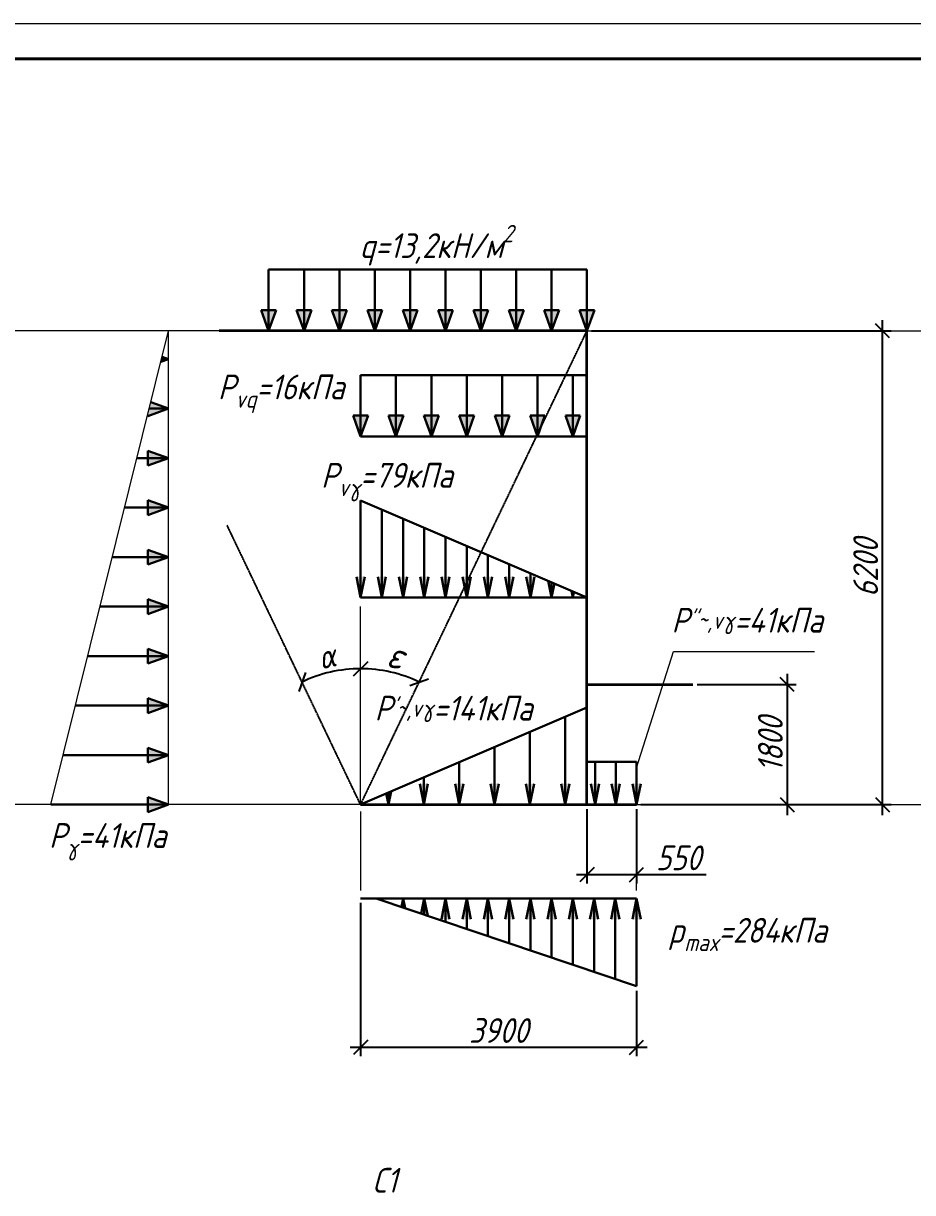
# Model space of a CAD drawing. Header units: millimetres. Extents: x -1004 to 900128, y -352756 to 107728.
# Drawn here: x 606410 to 618979, y -199518 to -182984 of the extents above; entities that cross this region are included whole.
import ezdxf

# ---------------------------------------------------------------- set-up
doc = ezdxf.new("R2010")
doc.units = ezdxf.units.MM
doc.linetypes.add('ACAD_ISO02W100', pattern=[15, 12, -3])
doc.linetypes.add('ACAD_ISO04W100', pattern=[30, 24, -3, 0, -3])
for name, color, linetype, lineweight in [('axles', 152, 'ACAD_ISO04W100', 20), ('basic', 95, 'Continuous', 30), ('frame', 173, 'Continuous', 40), ('hatch', 117, 'ACAD_ISO02W100', 25), ('size', 45, 'Continuous', 20), ('text', 13, 'Continuous', 20), ('thick', 42, 'Continuous', 35), ('thin', 153, 'Continuous', 18)]:
    doc.layers.add(name, color=color, linetype=linetype, lineweight=lineweight)
doc.styles.add('Structures', font='isocpeur.ttf', dxfattribs={"width": 0.85, "oblique": 15})
doc.styles.add('structures 5', font='isocpeur.ttf', dxfattribs={"width": 0.85, "oblique": 15, "height": 5})
doc.dimstyles.new('structures 3.5', dxfattribs={"dimtxt": 3.5, "dimasz": 2, "dimexe": 1.25, "dimexo": 0.625, "dimtad": 1, "dimtxsty": 'Structures', "dimblk": 'OBLIQUE', "dimcen": 2.5, "dimdle": 1.5, "dimadec": 0, "dimazin": 0, "dimtfac": 1, "dimtmove": 0, "dimatfit": 3, "dimfxl": 1, "dimarcsym": 0})

# ---------------------------------------------------------------- blocks, each defined once
blk = doc.blocks.new('_Oblique')
at = {"color": 0, "linetype": 'ByBlock', "lineweight": -2}
blk.add_line((-0.5, -0.5), (0.5, 0.5), dxfattribs=at)
blk = doc.blocks.new('*D1135')
at = {"layer": 'Defpoints', "color": 0, "transparency": 16777216}
for p in [(615872.0247911989, -192331.6781745773), (615076.7022533128, -194031.6781745773), (617206.7929995672, -194031.6781745773)]:
    blk.add_point(p, dxfattribs=at)
at = {"layer": 'size', "color": 0, "lineweight": -2, "transparency": 16777216}
for p, q in [((617206.7929995672, -192181.6781745773), (617206.7929995672, -194181.6781745773)), ((615934.5247911989, -192331.6781745773), (617331.7929995672, -192331.6781745773)), ((615139.2022533128, -194031.6781745773), (617331.7929995672, -194031.6781745773))]:
    blk.add_line(p, q, dxfattribs=at)
at = {"layer": 'size', "color": 0, "lineweight": -2, "transparency": 16777216, "xscale": 200, "yscale": 200, "zscale": 200}
for p, rotation in [((617206.7929995672, -192331.6781745773), 90), ((617206.7929995672, -194031.6781745773), 270)]:
    blk.add_blockref('_Oblique', p, dxfattribs=dict(at, rotation=rotation))
at = {"layer": 'size', "color": 0, "transparency": 16777216, "insert": (616969.2929995671, -193181.6781745775), "char_height": 350, "attachment_point": 5, "rotation": 90, "style": 'Structures'}
blk.add_mtext('1800', dxfattribs=at)
blk = doc.blocks.new('*D1136')
at = {"layer": 'Defpoints', "color": 0, "transparency": 16777216}
for p in [(614376.7022533126, -194031.6781745773), (615076.7022533126, -194031.6781745773), (615076.7022533126, -195021.3961157922)]:
    blk.add_point(p, dxfattribs=at)
at = {"layer": 'size', "color": 0, "lineweight": -2, "transparency": 16777216}
for p, q in [((614376.7022533126, -194094.1781745773), (614376.7022533126, -195146.3961157922)), ((615076.7022533126, -194094.1781745773), (615076.7022533126, -195146.3961157922)), ((614226.7022533126, -195021.3961157922), (615076.7022533126, -195021.3961157922)), ((615076.7022533126, -195021.3961157922), (616060.7344706635, -195021.3961157922))]:
    blk.add_line(p, q, dxfattribs=at)
at = {"layer": 'size', "color": 0, "lineweight": -2, "transparency": 16777216, "xscale": 200, "yscale": 200, "zscale": 200, "rotation": 180}
blk.add_blockref('_Oblique', (614376.7022533126, -195021.3961157922), dxfattribs=at)
at = {"layer": 'size', "color": 0, "lineweight": -2, "transparency": 16777216, "xscale": 200, "yscale": 200, "zscale": 200}
blk.add_blockref('_Oblique', (615076.7022533126, -195021.3961157922), dxfattribs=at)
at = {"layer": 'size', "color": 0, "transparency": 16777216, "insert": (615668.718361988, -194783.8961157922), "char_height": 350, "attachment_point": 5, "style": 'Structures'}
blk.add_mtext('550', dxfattribs=at)
blk = doc.blocks.new('*D1137')
at = {"layer": 'Defpoints', "color": 0, "transparency": 16777216}
for p in [(614376.7022533128, -187331.6781745773), (618552.9952913396, -187331.6781745773), (615076.7022533128, -194031.6781745773)]:
    blk.add_point(p, dxfattribs=at)
at = {"layer": 'size', "color": 0, "lineweight": -2, "transparency": 16777216}
for p, q in [((614439.2022533128, -187331.6781745773), (618677.9952913396, -187331.6781745773)), ((618552.9952913396, -194181.6781745773), (618552.9952913396, -187181.6781745773)), ((615139.2022533128, -194031.6781745773), (618677.9952913396, -194031.6781745773))]:
    blk.add_line(p, q, dxfattribs=at)
at = {"layer": 'size', "color": 0, "lineweight": -2, "transparency": 16777216, "xscale": 200, "yscale": 200, "zscale": 200}
for p, rotation in [((618552.9952913396, -187331.6781745773), 90), ((618552.9952913396, -194031.6781745773), 270)]:
    blk.add_blockref('_Oblique', p, dxfattribs=dict(at, rotation=rotation))
at = {"layer": 'size', "color": 0, "transparency": 16777216, "insert": (618315.4952913395, -190681.6781745775), "char_height": 350, "attachment_point": 5, "rotation": 90, "style": 'Structures'}
blk.add_mtext('6200', dxfattribs=at)
blk = doc.blocks.new('*D1138')
at = {"layer": 'Defpoints', "color": 0, "transparency": 16777216}
for p in [(614376.7022533126, -187331.6781745773), (611176.7022533126, -191230.5338684801), (611461.0855579668, -192131.0714217167), (611176.7022533126, -194031.6781745773), (611176.7022533126, -194031.6781745773)]:
    blk.add_point(p, dxfattribs=at)
at = {"layer": 'size', "color": 0, "lineweight": -2, "transparency": 16777216}
blk.add_arc((611176.7022533126, -194031.6781745773), 1921.764786071754, 64.4703020094674, 90.00000000000031, dxfattribs=at)
at = {"layer": 'size', "color": 0, "lineweight": -2, "transparency": 16777216, "xscale": 200, "yscale": 200, "zscale": 200}
for p, rotation in [((611176.7022533126, -192109.9133885055), 180.0000000000003), ((612004.9422767623, -192297.5506254791), 334.4703020094674)]:
    blk.add_blockref('_Oblique', p, dxfattribs=dict(at, rotation=rotation))
at = {"layer": 'size', "color": 0, "transparency": 16777216, "insert": (611679.5837376368, -191916.7967777114), "char_height": 350, "attachment_point": 5, "rotation": 346.6244684460215, "style": 'Structures'}
blk.add_mtext('{\\H1.08333x;ε}', dxfattribs=at)
blk = doc.blocks.new('*D1139')
at = {"layer": 'Defpoints', "color": 0, "transparency": 16777216}
for p in [(607976.7022533126, -187331.6781745772), (611176.7022533126, -187581.6781745773), (610892.3189486583, -192131.0714217166), (611176.7022533126, -194031.6781745773), (611176.7022533126, -194031.6781745773)]:
    blk.add_point(p, dxfattribs=at)
at = {"layer": 'size', "color": 0, "lineweight": -2, "transparency": 16777216}
blk.add_arc((611176.7022533126, -194031.6781745773), 1921.764786071816, 90.0000000000005, 115.5296979905329, dxfattribs=at)
at = {"layer": 'size', "color": 0, "lineweight": -2, "transparency": 16777216, "xscale": 200, "yscale": 200, "zscale": 200}
blk.add_blockref('_Oblique', (611176.7022533126, -192109.9133885055), dxfattribs=at)
at = {"layer": 'size', "color": 0, "lineweight": -2, "transparency": 16777216, "xscale": 200, "yscale": 200, "zscale": 200, "rotation": 205.5296979905329}
blk.add_blockref('_Oblique', (610348.4622298627, -192297.5506254791), dxfattribs=at)
at = {"layer": 'size', "color": 0, "transparency": 16777216, "insert": (610701.2234887367, -191932.8914440006), "char_height": 350, "width": 756.4295596564855, "attachment_point": 5, "rotation": 12.764848995266489, "style": 'Structures'}
blk.add_mtext('{\\H0.95833x;α}', dxfattribs=at)
blk = doc.blocks.new('*D1092')
at = {"layer": 'Defpoints', "color": 0, "transparency": 16777216}
for p in [(611176.7022533126, -195358.1314636743), (615076.7022533126, -196600.4406470129), (615076.7022533126, -197463.3993138562)]:
    blk.add_point(p, dxfattribs=at)
at = {"layer": 'size', "color": 0, "lineweight": -2, "transparency": 16777216}
for p, q in [((611176.7022533126, -195420.6314636743), (611176.7022533126, -197588.3993138562)), ((615076.7022533126, -196662.9406470129), (615076.7022533126, -197588.3993138562)), ((611026.7022533126, -197463.3993138562), (615226.7022533126, -197463.3993138562))]:
    blk.add_line(p, q, dxfattribs=at)
at = {"layer": 'size', "color": 0, "lineweight": -2, "transparency": 16777216, "xscale": 200, "yscale": 200, "zscale": 200, "rotation": 180}
blk.add_blockref('_Oblique', (611176.7022533126, -197463.3993138562), dxfattribs=at)
at = {"layer": 'size', "color": 0, "lineweight": -2, "transparency": 16777216, "xscale": 200, "yscale": 200, "zscale": 200}
blk.add_blockref('_Oblique', (615076.7022533126, -197463.3993138562), dxfattribs=at)
at = {"layer": 'size', "color": 0, "transparency": 16777216, "insert": (613126.7022533126, -197225.8993138562), "char_height": 350, "attachment_point": 5, "style": 'Structures'}
blk.add_mtext('3900', dxfattribs=at)

msp = doc.modelspace()

# ---------------------------------------------------------------- hatches: boundary and pattern name
at = {"layer": 'basic'}
h = msp.add_hatch(color=256, dxfattribs=at)
h.dxf.hatch_style = 1
h.paths.add_polyline_path([(609771.777080974, -187037.0218117156), (609876.7022533126, -187331.6781745773), (609876.7022533126, -187037.0218117156)])
h.paths.add_polyline_path([(609876.7022533126, -187037.0218117156), (609876.7022533126, -187331.6781745773), (609981.6274256512, -187037.0218117156)])
h = msp.add_hatch(color=256, dxfattribs=at)
h.dxf.hatch_style = 1
h.paths.add_polyline_path([(610271.777080974, -187037.0218117156), (610376.7022533126, -187331.6781745773), (610376.7022533126, -187037.0218117156)])
h.paths.add_polyline_path([(610376.7022533126, -187037.0218117156), (610376.7022533126, -187331.6781745773), (610481.6274256512, -187037.0218117156)])
h = msp.add_hatch(color=256, dxfattribs=at)
h.dxf.hatch_style = 1
h.paths.add_polyline_path([(610771.777080974, -187037.0218117156), (610876.7022533126, -187331.6781745773), (610876.7022533126, -187037.0218117156)])
h.paths.add_polyline_path([(610876.7022533126, -187037.0218117156), (610876.7022533126, -187331.6781745773), (610981.6274256512, -187037.0218117156)])
h = msp.add_hatch(color=256, dxfattribs=at)
h.dxf.hatch_style = 1
h.paths.add_polyline_path([(611271.777080974, -187037.0218117156), (611376.7022533126, -187331.6781745773), (611376.7022533126, -187037.0218117156)])
h.paths.add_polyline_path([(611376.7022533126, -187037.0218117156), (611376.7022533126, -187331.6781745773), (611481.6274256512, -187037.0218117156)])
h = msp.add_hatch(color=256, dxfattribs=at)
h.dxf.hatch_style = 1
h.paths.add_polyline_path([(611771.777080974, -187037.0218117156), (611876.7022533126, -187331.6781745773), (611876.7022533126, -187037.0218117156)])
h.paths.add_polyline_path([(611876.7022533126, -187037.0218117156), (611876.7022533126, -187331.6781745773), (611981.6274256512, -187037.0218117156)])
h = msp.add_hatch(color=256, dxfattribs=at)
h.dxf.hatch_style = 1
h.paths.add_polyline_path([(612271.777080974, -187037.0218117156), (612376.7022533126, -187331.6781745773), (612376.7022533126, -187037.0218117156)])
h.paths.add_polyline_path([(612376.7022533126, -187037.0218117156), (612376.7022533126, -187331.6781745773), (612481.6274256512, -187037.0218117156)])
h = msp.add_hatch(color=256, dxfattribs=at)
h.dxf.hatch_style = 1
h.paths.add_polyline_path([(612771.777080974, -187037.0218117156), (612876.7022533126, -187331.6781745773), (612876.7022533126, -187037.0218117156)])
h.paths.add_polyline_path([(612876.7022533126, -187037.0218117156), (612876.7022533126, -187331.6781745773), (612981.6274256512, -187037.0218117156)])
h = msp.add_hatch(color=256, dxfattribs=at)
h.dxf.hatch_style = 1
h.paths.add_polyline_path([(613271.777080974, -187037.0218117156), (613376.7022533126, -187331.6781745773), (613376.7022533126, -187037.0218117156)])
h.paths.add_polyline_path([(613376.7022533126, -187037.0218117156), (613376.7022533126, -187331.6781745773), (613481.6274256512, -187037.0218117156)])
h = msp.add_hatch(color=256, dxfattribs=at)
h.dxf.hatch_style = 1
h.paths.add_polyline_path([(613771.777080974, -187037.0218117156), (613876.7022533126, -187331.6781745773), (613876.7022533126, -187037.0218117156)])
h.paths.add_polyline_path([(613876.7022533126, -187037.0218117156), (613876.7022533126, -187331.6781745773), (613981.6274256512, -187037.0218117156)])
h = msp.add_hatch(color=256, dxfattribs=at)
h.dxf.hatch_style = 1
h.paths.add_polyline_path([(614271.777080974, -187037.0218117156), (614376.7022533126, -187331.6781745773), (614376.7022533126, -187037.0218117156)])
h.paths.add_polyline_path([(614376.7022533126, -187037.0218117156), (614376.7022533126, -187331.6781745773), (614481.6274256512, -187037.0218117156)])
h = msp.add_hatch(color=256, dxfattribs=at)
h.dxf.hatch_style = 1
h.paths.add_polyline_path([(608370.3745339939, -187699.1922320704), (608362.310485706, -187731.6781745773), (608461.6032587114, -187731.6781745773)])
h.paths.add_polyline_path([(608461.6032587114, -187731.6781745773), (608362.310485706, -187731.6781745773), (608352.6825793574, -187770.4641045381)])
h.paths.add_polyline_path([(608461.6032587114, -188431.6781745773), (608188.5481329462, -188431.6781745773), (608176.5453894191, -188480.0311137244), (608201.5801750374, -188524.2706663923)])
h.paths.add_polyline_path([(608210.7242657384, -188342.3418326833), (608188.5481329462, -188431.6781745773), (608461.6032587114, -188431.6781745773)])
h.paths.add_polyline_path([(608176.5453894191, -188480.0311137244), (608166.9468958498, -188518.6985545815), (608166.9468958498, -188536.6033469159), (608201.5801750374, -188524.2706663923)])
h = msp.add_hatch(color=256, dxfattribs=at)
h.dxf.hatch_style = 1
h.paths.add_polyline_path([(611071.777080974, -188530.4752062608), (611176.7022533126, -188825.1315691225), (611176.7022533126, -188530.4752062608)])
h.paths.add_polyline_path([(611176.7022533126, -188530.4752062608), (611176.7022533126, -188825.1315691225), (611281.6274256512, -188530.4752062608)])
h = msp.add_hatch(color=256, dxfattribs=at)
h.dxf.hatch_style = 1
h.paths.add_polyline_path([(611571.777080974, -188530.4752062608), (611676.7022533126, -188825.1315691225), (611676.7022533126, -188530.4752062608)])
h.paths.add_polyline_path([(611676.7022533126, -188530.4752062608), (611676.7022533126, -188825.1315691225), (611781.6274256512, -188530.4752062608)])
h = msp.add_hatch(color=256, dxfattribs=at)
h.dxf.hatch_style = 1
h.paths.add_polyline_path([(612071.777080974, -188530.4752062608), (612176.7022533126, -188825.1315691225), (612176.7022533126, -188530.4752062608)])
h.paths.add_polyline_path([(612176.7022533126, -188530.4752062608), (612176.7022533126, -188825.1315691225), (612281.6274256512, -188530.4752062608)])
h = msp.add_hatch(color=256, dxfattribs=at)
h.dxf.hatch_style = 1
h.paths.add_polyline_path([(612571.777080974, -188530.4752062608), (612676.7022533126, -188825.1315691225), (612676.7022533126, -188530.4752062608)])
h.paths.add_polyline_path([(612676.7022533126, -188530.4752062608), (612676.7022533126, -188825.1315691225), (612781.6274256512, -188530.4752062608)])
h = msp.add_hatch(color=256, dxfattribs=at)
h.dxf.hatch_style = 1
h.paths.add_polyline_path([(613071.777080974, -188530.4752062608), (613176.7022533126, -188825.1315691225), (613176.7022533126, -188530.4752062608)])
h.paths.add_polyline_path([(613176.7022533126, -188530.4752062608), (613176.7022533126, -188825.1315691225), (613281.6274256512, -188530.4752062608)])
h = msp.add_hatch(color=256, dxfattribs=at)
h.dxf.hatch_style = 1
h.paths.add_polyline_path([(613571.777080974, -188530.4752062608), (613676.7022533126, -188825.1315691225), (613676.7022533126, -188530.4752062608)])
h.paths.add_polyline_path([(613676.7022533126, -188530.4752062608), (613676.7022533126, -188825.1315691225), (613781.6274256512, -188530.4752062608)])
h = msp.add_hatch(color=256, dxfattribs=at)
h.dxf.hatch_style = 1
h.paths.add_polyline_path([(614071.777080974, -188530.4752062608), (614176.7022533126, -188825.1315691225), (614176.7022533126, -188530.4752062608)])
h.paths.add_polyline_path([(614176.7022533126, -188530.4752062608), (614176.7022533126, -188825.1315691225), (614281.6274256512, -188530.4752062608)])
h = msp.add_hatch(color=256, dxfattribs=at)
h.dxf.hatch_style = 1
h.paths.add_polyline_path([(608166.9468958498, -189026.7530022387), (608461.6032587114, -189131.6781745773), (608166.9468958498, -189131.6781745773)])
h.paths.add_polyline_path([(608166.9468958498, -189131.6781745773), (608461.6032587114, -189131.6781745773), (608166.9468958498, -189236.6033469159)])
h = msp.add_hatch(color=256, dxfattribs=at)
h.dxf.hatch_style = 1
h.paths.add_polyline_path([(608166.9468958498, -189726.7530022387), (608461.6032587114, -189831.6781745773), (608166.9468958498, -189831.6781745773)])
h.paths.add_polyline_path([(608166.9468958498, -189831.6781745773), (608461.6032587114, -189831.6781745773), (608166.9468958498, -189936.6033469159)])
h = msp.add_hatch(color=256, dxfattribs=at)
h.dxf.hatch_style = 1
h.paths.add_polyline_path([(608166.9468958498, -190426.7530022387), (608461.6032587114, -190531.6781745773), (608166.9468958498, -190531.6781745773)])
h.paths.add_polyline_path([(608166.9468958498, -190531.6781745773), (608461.6032587114, -190531.6781745773), (608166.9468958498, -190636.6033469159)])
h = msp.add_hatch(color=256, dxfattribs=at)
h.dxf.hatch_style = 1
h.paths.add_polyline_path([(611117.9703806768, -190807.8415548758), (611176.7022533126, -190807.8415548758), (611176.7022533126, -191102.4979177375)])
h.paths.add_polyline_path([(611176.7022533126, -190807.8415548758), (611235.4341259483, -190807.8415548758), (611176.7022533126, -191102.4979177375)])
h = msp.add_hatch(color=256, dxfattribs=at)
h.dxf.hatch_style = 1
h.paths.add_polyline_path([(611417.9703806768, -190807.8415548758), (611476.7022533126, -190807.8415548758), (611476.7022533126, -191102.4979177375)])
h.paths.add_polyline_path([(611476.7022533126, -190807.8415548758), (611535.4341259483, -190807.8415548758), (611476.7022533126, -191102.4979177375)])
h = msp.add_hatch(color=256, dxfattribs=at)
h.dxf.hatch_style = 1
h.paths.add_polyline_path([(611717.9703806768, -190807.8415548758), (611776.7022533126, -190807.8415548758), (611776.7022533126, -191102.4979177375)])
h.paths.add_polyline_path([(611776.7022533126, -190807.8415548758), (611835.4341259483, -190807.8415548758), (611776.7022533126, -191102.4979177375)])
h = msp.add_hatch(color=256, dxfattribs=at)
h.dxf.hatch_style = 1
h.paths.add_polyline_path([(612017.9703806768, -190807.8415548758), (612076.7022533126, -190807.8415548758), (612076.7022533126, -191102.4979177375)])
h.paths.add_polyline_path([(612076.7022533126, -190807.8415548758), (612135.4341259483, -190807.8415548758), (612076.7022533126, -191102.4979177375)])
h = msp.add_hatch(color=256, dxfattribs=at)
h.dxf.hatch_style = 1
h.paths.add_polyline_path([(612317.9703806768, -190807.8415548758), (612376.7022533126, -190807.8415548758), (612376.7022533126, -191102.4979177375)])
h.paths.add_polyline_path([(612376.7022533126, -190807.8415548758), (612435.4341259483, -190807.8415548758), (612376.7022533126, -191102.4979177375)])
h = msp.add_hatch(color=256, dxfattribs=at)
h.dxf.hatch_style = 1
h.paths.add_polyline_path([(612617.9703806768, -190807.8415548758), (612676.7022533126, -190807.8415548758), (612676.7022533126, -191102.4979177375)])
h.paths.add_polyline_path([(612676.7022533126, -190807.8415548758), (612735.4341259483, -190807.8415548758), (612676.7022533126, -191102.4979177375)])
h = msp.add_hatch(color=256, dxfattribs=at)
h.dxf.hatch_style = 1
h.paths.add_polyline_path([(612917.9703806768, -190807.8415548758), (612976.7022533126, -190807.8415548758), (612976.7022533126, -191102.4979177375)])
h.paths.add_polyline_path([(612976.7022533126, -190807.8415548758), (613035.4341259483, -190807.8415548758), (612976.7022533126, -191102.4979177375)])
h = msp.add_hatch(color=256, dxfattribs=at)
h.dxf.hatch_style = 1
h.paths.add_polyline_path([(613217.9703806768, -190807.8415548758), (613276.7022533126, -190807.8415548758), (613276.7022533126, -191102.4979177375)])
h.paths.add_polyline_path([(613276.7022533126, -190807.8415548758), (613335.4341259483, -190807.8415548758), (613276.7022533126, -191102.4979177375)])
h = msp.add_hatch(color=256, dxfattribs=at)
h.dxf.hatch_style = 1
h.paths.add_polyline_path([(613517.9703806768, -190807.8415548758), (613576.7022533126, -190807.8415548758), (613576.7022533126, -191102.4979177375)])
h.paths.add_polyline_path([(613576.7022533126, -190807.8415548758), (613635.4341259483, -190807.8415548758), (613576.7022533126, -191102.4979177375)])
h = msp.add_hatch(color=256, dxfattribs=at)
h.dxf.hatch_style = 1
h.paths.add_polyline_path([(613916.1163769842, -190904.7582270848), (613876.7022533126, -190887.8368731686), (613876.7022533126, -191102.4979177375)])
h.paths.add_polyline_path([(613876.7022533126, -190887.8368731686), (613829.9112192239, -190867.7484486607), (613876.7022533126, -191102.4979177375)])
h.paths.add_polyline_path([(614192.4679027812, -191023.4020414764), (614176.7022533126, -191016.6334999099), (614176.7022533126, -191102.4979177375)])
h.paths.add_polyline_path([(614176.7022533126, -191016.6334999099), (614157.985839677, -191008.5981301068), (614176.7022533126, -191102.4979177375)])
h = msp.add_hatch(color=256, dxfattribs=at)
h.dxf.hatch_style = 1
h.paths.add_polyline_path([(608166.9468958498, -191126.7530022387), (608461.6032587114, -191231.6781745773), (608166.9468958498, -191231.6781745773)])
h.paths.add_polyline_path([(608166.9468958498, -191231.6781745773), (608461.6032587114, -191231.6781745773), (608166.9468958498, -191336.6033469159)])
h = msp.add_hatch(color=256, dxfattribs=at)
h.dxf.hatch_style = 1
h.paths.add_polyline_path([(608166.9468958498, -191826.7530022387), (608461.6032587114, -191931.6781745773), (608166.9468958498, -191931.6781745773)])
h.paths.add_polyline_path([(608166.9468958498, -191931.6781745773), (608461.6032587114, -191931.6781745773), (608166.9468958498, -192036.6033469159)])
h = msp.add_hatch(color=256, dxfattribs=at)
h.dxf.hatch_style = 1
h.paths.add_polyline_path([(608166.9468958498, -192526.7530022387), (608461.6032587114, -192631.6781745773), (608166.9468958498, -192631.6781745773)])
h.paths.add_polyline_path([(608166.9468958498, -192631.6781745773), (608461.6032587114, -192631.6781745773), (608166.9468958498, -192736.6033469159)])
h = msp.add_hatch(color=256, dxfattribs=at)
h.dxf.hatch_style = 1
h.paths.add_polyline_path([(608166.9468958498, -193226.7530022387), (608461.6032587114, -193331.6781745773), (608166.9468958498, -193331.6781745773)])
h.paths.add_polyline_path([(608166.9468958498, -193331.6781745773), (608461.6032587114, -193331.6781745773), (608166.9468958498, -193436.6033469159)])
h = msp.add_hatch(color=256, dxfattribs=at)
h.dxf.hatch_style = 1
h.paths.add_polyline_path([(612129.0872008086, -193737.0218117156), (612070.3553281728, -193737.0218117156), (612070.3553281728, -194031.6781745773)])
h.paths.add_polyline_path([(612070.3553281728, -193737.0218117156), (612011.623455537, -193737.0218117156), (612070.3553281728, -194031.6781745773)])
h = msp.add_hatch(color=256, dxfattribs=at)
h.dxf.hatch_style = 1
h.paths.add_polyline_path([(612629.0872008086, -193737.0218117156), (612570.3553281728, -193737.0218117156), (612570.3553281728, -194031.6781745773)])
h.paths.add_polyline_path([(612570.3553281728, -193737.0218117156), (612511.623455537, -193737.0218117156), (612570.3553281728, -194031.6781745773)])
h = msp.add_hatch(color=256, dxfattribs=at)
h.dxf.hatch_style = 1
h.paths.add_polyline_path([(613129.0872008086, -193737.0218117156), (613070.3553281728, -193737.0218117156), (613070.3553281728, -194031.6781745773)])
h.paths.add_polyline_path([(613070.3553281728, -193737.0218117156), (613011.623455537, -193737.0218117156), (613070.3553281728, -194031.6781745773)])
h = msp.add_hatch(color=256, dxfattribs=at)
h.dxf.hatch_style = 1
h.paths.add_polyline_path([(613629.0872008086, -193737.0218117156), (613570.3553281728, -193737.0218117156), (613570.3553281728, -194031.6781745773)])
h.paths.add_polyline_path([(613570.3553281728, -193737.0218117156), (613511.623455537, -193737.0218117156), (613570.3553281728, -194031.6781745773)])
h = msp.add_hatch(color=256, dxfattribs=at)
h.dxf.hatch_style = 1
h.paths.add_polyline_path([(614129.0872008086, -193737.0218117156), (614070.3553281728, -193737.0218117156), (614070.3553281728, -194031.6781745773)])
h.paths.add_polyline_path([(614070.3553281728, -193737.0218117156), (614011.623455537, -193737.0218117156), (614070.3553281728, -194031.6781745773)])
h = msp.add_hatch(color=256, dxfattribs=at)
h.dxf.hatch_style = 1
h.paths.add_polyline_path([(614550.01322593, -193737.0218117156), (614491.2813532943, -193737.0218117156), (614491.2813532943, -194031.6781745773)])
h.paths.add_polyline_path([(614491.2813532943, -193737.0218117156), (614432.5494806585, -193737.0218117156), (614491.2813532943, -194031.6781745773)])
h = msp.add_hatch(color=256, dxfattribs=at)
h.dxf.hatch_style = 1
h.paths.add_polyline_path([(614842.7236759391, -193737.0218117156), (614783.9918033034, -193737.0218117156), (614783.9918033034, -194031.6781745773)])
h.paths.add_polyline_path([(614783.9918033034, -193737.0218117156), (614725.2599306677, -193737.0218117156), (614783.9918033034, -194031.6781745773)])
h = msp.add_hatch(color=256, dxfattribs=at)
h.dxf.hatch_style = 1
h.paths.add_polyline_path([(615135.4341259483, -193737.0218117156), (615076.7022533126, -193737.0218117156), (615076.7022533126, -194031.6781745773)])
h.paths.add_polyline_path([(615076.7022533126, -193737.0218117156), (615017.9703806768, -193737.0218117156), (615076.7022533126, -194031.6781745773)])
h = msp.add_hatch(color=256, dxfattribs=at)
h.dxf.hatch_style = 1
h.paths.add_polyline_path([(608166.9468958498, -193926.7530022387), (608461.6032587114, -194031.6781745773), (608166.9468958498, -194031.6781745773)])
h.paths.add_polyline_path([(608166.9468958498, -194031.6781745773), (608461.6032587114, -194031.6781745773), (608166.9468958498, -194136.6033469159)])
h = msp.add_hatch(color=256, dxfattribs=at)
h.dxf.hatch_style = 1
h.paths.add_polyline_path([(611607.1941970626, -193846.8584739295), (611570.3553281728, -193862.6742140828), (611570.3553281728, -194031.6781745773)])
h.paths.add_polyline_path([(611570.3553281728, -193862.6742140828), (611539.3243462204, -193875.9965000826), (611570.3553281728, -194031.6781745773)])
h = msp.add_hatch(color=256, dxfattribs=at)
h.dxf.hatch_style = 1
h.paths.add_polyline_path([(612076.7022533126, -195358.1314636743), (612076.7022533126, -195587.6885953782), (612125.7593016999, -195604.2494708453)])
h.paths.add_polyline_path([(612076.7022533126, -195358.1314636743), (612033.8309147239, -195573.2159166742), (612076.7022533126, -195587.6885953782)])
h.paths.add_polyline_path([(611776.7022533126, -195358.1314636743), (611776.7022533126, -195486.4133902147), (611804.1164862348, -195495.6679970934)])
h.paths.add_polyline_path([(611776.7022533126, -195358.1314636743), (611752.7447405718, -195478.3257168213), (611776.7022533126, -195486.4133902147)])
h.paths.add_polyline_path([(611476.7022533126, -195358.1314636743), (611471.6585664199, -195383.4355169684), (611476.7022533126, -195385.1381850512)])
h.paths.add_polyline_path([(611476.7022533126, -195358.1314636743), (611476.7022533126, -195385.1381850512), (611482.47367077, -195387.0865233415)])
h = msp.add_hatch(color=256, dxfattribs=at)
h.dxf.hatch_style = 1
h.paths.add_polyline_path([(612317.9703806768, -195652.787826536), (612376.7022533126, -195652.787826536), (612376.7022533126, -195358.1314636743)])
h.paths.add_polyline_path([(612376.7022533126, -195652.787826536), (612435.4341259483, -195652.787826536), (612376.7022533126, -195358.1314636743)])
h = msp.add_hatch(color=256, dxfattribs=at)
h.dxf.hatch_style = 1
h.paths.add_polyline_path([(612617.9703806768, -195652.787826536), (612676.7022533126, -195652.787826536), (612676.7022533126, -195358.1314636743)])
h.paths.add_polyline_path([(612676.7022533126, -195652.787826536), (612735.4341259483, -195652.787826536), (612676.7022533126, -195358.1314636743)])
h = msp.add_hatch(color=256, dxfattribs=at)
h.dxf.hatch_style = 1
h.paths.add_polyline_path([(612917.9703806768, -195652.787826536), (612976.7022533126, -195652.787826536), (612976.7022533126, -195358.1314636743)])
h.paths.add_polyline_path([(612976.7022533126, -195652.787826536), (613035.4341259483, -195652.787826536), (612976.7022533126, -195358.1314636743)])
h = msp.add_hatch(color=256, dxfattribs=at)
h.dxf.hatch_style = 1
h.paths.add_polyline_path([(613217.9703806768, -195652.787826536), (613276.7022533126, -195652.787826536), (613276.7022533126, -195358.1314636743)])
h.paths.add_polyline_path([(613276.7022533126, -195652.787826536), (613335.4341259483, -195652.787826536), (613276.7022533126, -195358.1314636743)])
h = msp.add_hatch(color=256, dxfattribs=at)
h.dxf.hatch_style = 1
h.paths.add_polyline_path([(613517.9703806768, -195652.787826536), (613576.7022533126, -195652.787826536), (613576.7022533126, -195358.1314636743)])
h.paths.add_polyline_path([(613576.7022533126, -195652.787826536), (613635.4341259483, -195652.787826536), (613576.7022533126, -195358.1314636743)])
h = msp.add_hatch(color=256, dxfattribs=at)
h.dxf.hatch_style = 1
h.paths.add_polyline_path([(613817.9703806768, -195652.787826536), (613876.7022533126, -195652.787826536), (613876.7022533126, -195358.1314636743)])
h.paths.add_polyline_path([(613876.7022533126, -195652.787826536), (613935.4341259483, -195652.787826536), (613876.7022533126, -195358.1314636743)])
h = msp.add_hatch(color=256, dxfattribs=at)
h.dxf.hatch_style = 1
h.paths.add_polyline_path([(614117.9703806768, -195652.787826536), (614176.7022533126, -195652.787826536), (614176.7022533126, -195358.1314636743)])
h.paths.add_polyline_path([(614176.7022533126, -195652.787826536), (614235.4341259483, -195652.787826536), (614176.7022533126, -195358.1314636743)])
h = msp.add_hatch(color=256, dxfattribs=at)
h.dxf.hatch_style = 1
h.paths.add_polyline_path([(614417.9703806768, -195652.787826536), (614476.7022533126, -195652.787826536), (614476.7022533126, -195358.1314636743)])
h.paths.add_polyline_path([(614476.7022533126, -195652.787826536), (614535.4341259483, -195652.787826536), (614476.7022533126, -195358.1314636743)])
h = msp.add_hatch(color=256, dxfattribs=at)
h.dxf.hatch_style = 1
h.paths.add_polyline_path([(614717.9703806768, -195652.787826536), (614776.7022533126, -195652.787826536), (614776.7022533126, -195358.1314636743)])
h.paths.add_polyline_path([(614776.7022533126, -195652.787826536), (614835.4341259483, -195652.787826536), (614776.7022533126, -195358.1314636743)])
h = msp.add_hatch(color=256, dxfattribs=at)
h.dxf.hatch_style = 1
h.paths.add_polyline_path([(615017.9703806768, -195652.787826536), (615076.7022533126, -195652.787826536), (615076.7022533126, -195358.1314636743)])
h.paths.add_polyline_path([(615076.7022533126, -195652.787826536), (615135.4341259483, -195652.787826536), (615076.7022533126, -195358.1314636743)])

# ---------------------------------------------------------------- linework, layer by layer
at = {"layer": 'axles', "ltscale": 0.2}
for p, q in [((609174.9861645137, -187331.6781745773), (600146.4678841957, -187331.6781745773)), ((611176.7022533126, -194031.6781745773), (600696.4678841957, -194031.6781745773))]:
    msp.add_line(p, q, dxfattribs=at)
at = {"layer": 'axles', "ltscale": 0.4}
for p, q in [((614376.7022533126, -187331.6781745773), (630733.5051949841, -187331.6781745773)), ((615076.7022533126, -194031.6781745773), (627533.5051949841, -194031.6781745773))]:
    msp.add_line(p, q, dxfattribs=at)
at = {"layer": 'basic'}
for p, q in [((609876.7022533126, -187331.6781745773), (609876.7022533126, -186465.1448766413)), ((614376.7022533126, -186465.1448766413), (609876.7022533126, -186465.1448766413)), ((610376.7022533126, -187331.6781745773), (610376.7022533126, -186465.1448766413)), ((610876.7022533126, -187331.6781745773), (610876.7022533126, -186465.1448766413)), ((611376.7022533126, -187331.6781745773), (611376.7022533126, -186465.1448766413)), ((611876.7022533126, -187331.6781745773), (611876.7022533126, -186465.1448766413)), ((612376.7022533126, -187331.6781745773), (612376.7022533126, -186465.1448766413)), ((612876.7022533126, -187331.6781745773), (612876.7022533126, -186465.1448766413)), ((613376.7022533126, -187331.6781745773), (613376.7022533126, -186465.1448766413)), ((613876.7022533126, -187331.6781745773), (613876.7022533126, -186465.1448766413)), ((614376.7022533126, -187331.6781745773), (614376.7022533126, -186465.1448766413)), ((609876.7022533126, -187331.6781745773), (609771.777080974, -187037.0218117156)), ((609981.6274256512, -187037.0218117156), (609771.777080974, -187037.0218117156)), ((609876.7022533126, -187331.6781745773), (609981.6274256512, -187037.0218117156)), ((610376.7022533126, -187331.6781745773), (610271.777080974, -187037.0218117156)), ((610481.6274256512, -187037.0218117156), (610271.777080974, -187037.0218117156)), ((610376.7022533126, -187331.6781745773), (610481.6274256512, -187037.0218117156)), ((610876.7022533126, -187331.6781745773), (610771.777080974, -187037.0218117156)), ((610981.6274256512, -187037.0218117156), (610771.777080974, -187037.0218117156)), ((610876.7022533126, -187331.6781745773), (610981.6274256512, -187037.0218117156)), ((611376.7022533126, -187331.6781745773), (611271.777080974, -187037.0218117156)), ((611481.6274256512, -187037.0218117156), (611271.777080974, -187037.0218117156)), ((611376.7022533126, -187331.6781745773), (611481.6274256512, -187037.0218117156)), ((611876.7022533126, -187331.6781745773), (611771.777080974, -187037.0218117156)), ((611981.6274256512, -187037.0218117156), (611771.777080974, -187037.0218117156)), ((611876.7022533126, -187331.6781745773), (611981.6274256512, -187037.0218117156)), ((612376.7022533126, -187331.6781745773), (612271.777080974, -187037.0218117156)), ((612481.6274256512, -187037.0218117156), (612271.777080974, -187037.0218117156)), ((612376.7022533126, -187331.6781745773), (612481.6274256512, -187037.0218117156)), ((612876.7022533126, -187331.6781745773), (612771.777080974, -187037.0218117156)), ((612981.6274256512, -187037.0218117156), (612771.777080974, -187037.0218117156)), ((612876.7022533126, -187331.6781745773), (612981.6274256512, -187037.0218117156)), ((613376.7022533126, -187331.6781745773), (613271.777080974, -187037.0218117156)), ((613481.6274256512, -187037.0218117156), (613271.777080974, -187037.0218117156)), ((613376.7022533126, -187331.6781745773), (613481.6274256512, -187037.0218117156)), ((613876.7022533126, -187331.6781745773), (613771.777080974, -187037.0218117156)), ((613981.6274256512, -187037.0218117156), (613771.777080974, -187037.0218117156)), ((613876.7022533126, -187331.6781745773), (613981.6274256512, -187037.0218117156)), ((614376.7022533126, -187331.6781745773), (614271.777080974, -187037.0218117156)), ((614481.6274256512, -187037.0218117156), (614271.777080974, -187037.0218117156)), ((614376.7022533126, -187331.6781745773), (614481.6274256512, -187037.0218117156)), ((608461.6032587114, -187731.6781745773), (608352.6825793574, -187770.4641045381)), ((608461.6032587114, -187731.6781745773), (608362.310485706, -187731.6781745773)), ((608461.6032587114, -187731.6781745773), (608370.3745339939, -187699.1922320704)), ((611176.7022533126, -188825.1315691225), (611176.7022533126, -187958.5982711864)), ((611176.7022533126, -187958.5982711864), (614376.7022533126, -187958.5982711864)), ((611676.7022533126, -188825.1315691225), (611676.7022533126, -187958.5982711864)), ((612176.7022533126, -188825.1315691225), (612176.7022533126, -187958.5982711864)), ((612676.7022533126, -188825.1315691225), (612676.7022533126, -187958.5982711864)), ((613176.7022533126, -188825.1315691225), (613176.7022533126, -187958.5982711864)), ((613676.7022533126, -188825.1315691225), (613676.7022533126, -187958.5982711864)), ((614176.7022533126, -188825.1315691225), (614176.7022533126, -187958.5982711864)), ((608461.6032587114, -188431.6781745773), (608166.9468958498, -188536.6033469159)), ((608461.6032587114, -188431.6781745773), (608188.5481329462, -188431.6781745773)), ((608461.6032587114, -188431.6781745773), (608210.7242657384, -188342.3418326833)), ((608166.9468958498, -188536.6033469159), (608166.9468958498, -188518.6985545816)), ((611176.7022533126, -188825.1315691225), (611071.777080974, -188530.4752062608)), ((611281.6274256512, -188530.4752062608), (611071.777080974, -188530.4752062608)), ((611176.7022533126, -188825.1315691225), (611281.6274256512, -188530.4752062608)), ((611676.7022533126, -188825.1315691225), (611571.777080974, -188530.4752062608)), ((611781.6274256512, -188530.4752062608), (611571.777080974, -188530.4752062608)), ((611676.7022533126, -188825.1315691225), (611781.6274256512, -188530.4752062608)), ((612176.7022533126, -188825.1315691225), (612071.777080974, -188530.4752062608)), ((612281.6274256512, -188530.4752062608), (612071.777080974, -188530.4752062608)), ((612176.7022533126, -188825.1315691225), (612281.6274256512, -188530.4752062608)), ((612676.7022533126, -188825.1315691225), (612571.777080974, -188530.4752062608)), ((612781.6274256512, -188530.4752062608), (612571.777080974, -188530.4752062608)), ((612676.7022533126, -188825.1315691225), (612781.6274256512, -188530.4752062608)), ((613176.7022533126, -188825.1315691225), (613071.777080974, -188530.4752062608)), ((613281.6274256512, -188530.4752062608), (613071.777080974, -188530.4752062608)), ((613176.7022533126, -188825.1315691225), (613281.6274256512, -188530.4752062608)), ((613676.7022533126, -188825.1315691225), (613571.777080974, -188530.4752062608)), ((613781.6274256512, -188530.4752062608), (613571.777080974, -188530.4752062608)), ((613676.7022533126, -188825.1315691225), (613781.6274256512, -188530.4752062608)), ((614176.7022533126, -188825.1315691225), (614071.777080974, -188530.4752062608)), ((614281.6274256512, -188530.4752062608), (614071.777080974, -188530.4752062608)), ((614176.7022533126, -188825.1315691225), (614281.6274256512, -188530.4752062608)), ((614376.7022533126, -188825.1315691225), (611176.7022533126, -188825.1315691225)), ((608461.6032587114, -189131.6781745773), (608014.7857801866, -189131.6781745773)), ((608461.6032587114, -189131.6781745773), (608166.9468958498, -189026.7530022387)), ((608166.9468958498, -189236.6033469159), (608166.9468958498, -189026.7530022387)), ((608461.6032587114, -189131.6781745773), (608166.9468958498, -189236.6033469159)), ((608461.6032587114, -189831.6781745773), (608166.9468958498, -189726.7530022387)), ((608166.9468958498, -189936.6033469159), (608166.9468958498, -189726.7530022387)), ((614376.7022533126, -191102.4979177375), (611176.7022533126, -189728.6672324969)), ((611176.7022533126, -191102.4979177375), (611176.7022533126, -189728.6672324969)), ((608461.6032587114, -189831.6781745773), (607841.023427427, -189831.6781745773)), ((608461.6032587114, -189831.6781745773), (608166.9468958498, -189936.6033469159)), ((611476.7022533126, -191102.4979177375), (611476.7022533126, -189857.4638592382)), ((611776.7022533126, -191102.4979177375), (611776.7022533126, -189986.2604859795)), ((612076.7022533126, -191102.4979177375), (612076.7022533126, -190115.0571127208)), ((612376.7022533126, -191102.4979177375), (612376.7022533126, -190243.8537394621)), ((608461.6032587114, -190531.6781745773), (608166.9468958498, -190426.7530022387)), ((608166.9468958498, -190636.6033469159), (608166.9468958498, -190426.7530022387)), ((612676.7022533126, -191102.4979177375), (612676.7022533126, -190372.6503662034)), ((608461.6032587114, -190531.6781745773), (607667.2610746673, -190531.6781745773)), ((608461.6032587114, -190531.6781745773), (608166.9468958498, -190636.6033469159)), ((612976.7022533126, -191102.4979177375), (612976.7022533126, -190501.4469929447)), ((613276.7022533126, -191102.4979177375), (613276.7022533126, -190630.243619686)), ((611176.7022533126, -191102.4979177375), (611117.9703806768, -190807.8415548758)), ((611176.7022533126, -191102.4979177375), (611235.4341259483, -190807.8415548758)), ((611476.7022533126, -191102.4979177375), (611417.9703806768, -190807.8415548758)), ((611476.7022533126, -191102.4979177375), (611535.4341259483, -190807.8415548758)), ((611776.7022533126, -191102.4979177375), (611717.9703806768, -190807.8415548758)), ((611776.7022533126, -191102.4979177375), (611835.4341259483, -190807.8415548758)), ((612076.7022533126, -191102.4979177375), (612017.9703806768, -190807.8415548758)), ((612076.7022533126, -191102.4979177375), (612135.4341259483, -190807.8415548758)), ((612376.7022533126, -191102.4979177375), (612317.9703806768, -190807.8415548758)), ((612376.7022533126, -191102.4979177375), (612435.4341259483, -190807.8415548758)), ((612676.7022533126, -191102.4979177375), (612617.9703806768, -190807.8415548758)), ((612676.7022533126, -191102.4979177375), (612735.4341259483, -190807.8415548758)), ((612976.7022533126, -191102.4979177375), (612917.9703806768, -190807.8415548758)), ((612976.7022533126, -191102.4979177375), (613035.4341259483, -190807.8415548758)), ((613276.7022533126, -191102.4979177375), (613217.9703806768, -190807.8415548758)), ((613276.7022533126, -191102.4979177375), (613335.4341259483, -190807.8415548758)), ((613576.7022533126, -191102.4979177375), (613517.9703806768, -190807.8415548758)), ((613576.7022533126, -191102.4979177375), (613576.7022533126, -190759.0402464273)), ((613576.7022533126, -191102.4979177375), (613635.4341259483, -190807.8415548758)), ((613876.7022533126, -191102.4979177375), (613829.9112192239, -190867.7484486607)), ((613876.7022533126, -191102.4979177375), (613876.7022533126, -190887.8368731686)), ((613876.7022533126, -191102.4979177375), (613916.1163769842, -190904.7582270848)), ((608461.6032587114, -191231.6781745773), (608166.9468958498, -191126.7530022387)), ((608166.9468958498, -191336.6033469159), (608166.9468958498, -191126.7530022387)), ((614376.7022533126, -191102.4979177375), (611176.7022533126, -191102.4979177375)), ((614176.7022533126, -191102.4979177375), (614157.985839677, -191008.5981301068)), ((614176.7022533126, -191102.4979177375), (614176.7022533126, -191016.6334999099)), ((614176.7022533126, -191102.4979177375), (614192.4679027812, -191023.4020414764)), ((608461.6032587114, -191231.6781745773), (607493.4987219077, -191231.6781745773)), ((608461.6032587114, -191231.6781745773), (608166.9468958498, -191336.6033469159)), ((608461.6032587114, -191931.6781745773), (607319.7363691481, -191931.6781745773)), ((608461.6032587114, -191931.6781745773), (608166.9468958498, -191826.7530022387)), ((608166.9468958498, -192036.6033469159), (608166.9468958498, -191826.7530022387)), ((608461.6032587114, -191931.6781745773), (608166.9468958498, -192036.6033469159)), ((608461.6032587114, -192631.6781745773), (608166.9468958498, -192526.7530022387)), ((608166.9468958498, -192736.6033469159), (608166.9468958498, -192526.7530022387)), ((608461.6032587114, -192631.6781745773), (607145.9740163885, -192631.6781745773)), ((608461.6032587114, -192631.6781745773), (608166.9468958498, -192736.6033469159)), ((611176.7022533126, -194031.6781745773), (614376.7022533126, -192657.8474893367)), ((614070.3553281728, -194031.6781745773), (614070.3553281728, -192789.3689912386)), ((613570.3553281728, -194031.6781745773), (613570.3553281728, -193004.0300358075)), ((608461.6032587114, -193331.6781745773), (608166.9468958498, -193226.7530022387)), ((608166.9468958498, -193436.6033469159), (608166.9468958498, -193226.7530022387)), ((613070.3553281728, -194031.6781745773), (613070.3553281728, -193218.6910803763)), ((608461.6032587114, -193331.6781745773), (606972.2116636289, -193331.6781745773)), ((608461.6032587114, -193331.6781745773), (608166.9468958498, -193436.6033469159)), ((612570.3553281728, -194031.6781745773), (612570.3553281728, -193433.3521249451)), ((615076.7022533126, -193424.0763523779), (614376.7022533126, -193424.0763523779)), ((614491.2813532943, -194031.6781745773), (614491.2813532943, -193424.0763523779)), ((614783.9918033034, -194031.6781745773), (614783.9918033034, -193424.0763523779)), ((615076.7022533126, -194031.6781745773), (615076.7022533126, -193424.0763523779)), ((612070.3553281728, -194031.6781745773), (612011.623455537, -193737.0218117156)), ((612070.3553281728, -194031.6781745773), (612070.3553281728, -193648.013169514)), ((612070.3553281728, -194031.6781745773), (612129.0872008086, -193737.0218117156)), ((612570.3553281728, -194031.6781745773), (612511.623455537, -193737.0218117156)), ((612570.3553281728, -194031.6781745773), (612629.0872008086, -193737.0218117156)), ((613070.3553281728, -194031.6781745773), (613011.623455537, -193737.0218117156)), ((613070.3553281728, -194031.6781745773), (613129.0872008086, -193737.0218117156)), ((613570.3553281728, -194031.6781745773), (613511.623455537, -193737.0218117156)), ((613570.3553281728, -194031.6781745773), (613629.0872008086, -193737.0218117156)), ((614070.3553281728, -194031.6781745773), (614011.623455537, -193737.0218117156)), ((614070.3553281728, -194031.6781745773), (614129.0872008086, -193737.0218117156)), ((614491.2813532943, -194031.6781745773), (614432.5494806585, -193737.0218117156)), ((614491.2813532943, -194031.6781745773), (614550.01322593, -193737.0218117156)), ((614783.9918033034, -194031.6781745773), (614725.2599306677, -193737.0218117156)), ((614783.9918033034, -194031.6781745773), (614842.7236759391, -193737.0218117156)), ((615076.7022533126, -194031.6781745773), (615017.9703806768, -193737.0218117156)), ((615076.7022533126, -194031.6781745773), (615135.4341259483, -193737.0218117156)), ((608461.6032587114, -194031.6781745773), (608166.9468958498, -193926.7530022387)), ((608166.9468958498, -194136.6033469159), (608166.9468958498, -193926.7530022387)), ((611570.3553281728, -194031.6781745773), (611539.3243462204, -193875.9965000826)), ((611570.3553281728, -194031.6781745773), (611607.1941970626, -193846.8584739295)), ((611570.3553281728, -194031.6781745773), (611570.3553281728, -193862.6742140828)), ((608461.6032587114, -194031.6781745773), (606798.4493108692, -194031.6781745773)), ((608461.6032587114, -194031.6781745773), (608166.9468958498, -194136.6033469159)), ((615076.7022533126, -195358.1314636743), (611176.7022533126, -195358.1314636743)), ((611396.7022533126, -195358.1314636743), (615076.7022533126, -196600.4406470129)), ((611476.7022533126, -195358.1314636743), (611471.6585664199, -195383.4355169684)), ((611476.7022533126, -195358.1314636743), (611476.7022533126, -195385.1381850512)), ((611476.7022533126, -195358.1314636743), (611482.47367077, -195387.0865233415)), ((611776.7022533126, -195358.1314636743), (611752.7447405718, -195478.3257168213)), ((611776.7022533126, -195358.1314636743), (611776.7022533126, -195486.4133902147)), ((611776.7022533126, -195358.1314636743), (611804.1164862348, -195495.6679970934)), ((612076.7022533126, -195358.1314636743), (612033.8309147239, -195573.2159166742)), ((612076.7022533126, -195358.1314636743), (612076.7022533126, -195587.6885953782)), ((612076.7022533126, -195358.1314636743), (612125.7593016999, -195604.2494708453)), ((612376.7022533126, -195358.1314636743), (612317.9703806768, -195652.787826536)), ((612376.7022533126, -195358.1314636743), (612376.7022533126, -195688.9638005416)), ((612376.7022533126, -195358.1314636743), (612435.4341259483, -195652.787826536)), ((612676.7022533126, -195358.1314636743), (612617.9703806768, -195652.787826536)), ((612676.7022533126, -195358.1314636743), (612676.7022533126, -195790.2390057051)), ((612676.7022533126, -195358.1314636743), (612735.4341259483, -195652.787826536)), ((612976.7022533126, -195358.1314636743), (612917.9703806768, -195652.787826536)), ((612976.7022533126, -195358.1314636743), (612976.7022533126, -195891.5142108686)), ((612976.7022533126, -195358.1314636743), (613035.4341259483, -195652.787826536)), ((613276.7022533126, -195358.1314636743), (613217.9703806768, -195652.787826536)), ((613276.7022533126, -195358.1314636743), (613276.7022533126, -195992.7894160321)), ((613276.7022533126, -195358.1314636743), (613335.4341259483, -195652.787826536)), ((613576.7022533126, -195358.1314636743), (613517.9703806768, -195652.787826536)), ((613576.7022533126, -195358.1314636743), (613576.7022533126, -196094.0646211955)), ((613576.7022533126, -195358.1314636743), (613635.4341259483, -195652.787826536)), ((613876.7022533126, -195358.1314636743), (613817.9703806768, -195652.787826536)), ((613876.7022533126, -195358.1314636743), (613876.7022533126, -196195.339826359)), ((613876.7022533126, -195358.1314636743), (613935.4341259483, -195652.787826536)), ((614176.7022533126, -195358.1314636743), (614117.9703806768, -195652.787826536)), ((614176.7022533126, -195358.1314636743), (614176.7022533126, -196296.6150315225)), ((614176.7022533126, -195358.1314636743), (614235.4341259483, -195652.787826536)), ((614476.7022533126, -195358.1314636743), (614417.9703806768, -195652.787826536)), ((614476.7022533126, -195358.1314636743), (614476.7022533126, -196397.890236686)), ((614476.7022533126, -195358.1314636743), (614535.4341259483, -195652.787826536)), ((614776.7022533126, -195358.1314636743), (614717.9703806768, -195652.787826536)), ((614776.7022533126, -195358.1314636743), (614776.7022533126, -196499.1654418495)), ((614776.7022533126, -195358.1314636743), (614835.4341259483, -195652.787826536)), ((615076.7022533126, -195358.1314636743), (615017.9703806768, -195652.787826536)), ((615076.7022533126, -195358.1314636743), (615076.7022533126, -196600.4406470129)), ((615076.7022533126, -195358.1314636743), (615135.4341259483, -195652.787826536))]:
    msp.add_line(p, q, dxfattribs=at)
at = {"layer": 'frame'}
msp.add_line((594694.507651933, -183483.6455011457), (651594.507651933, -183483.6455011457), dxfattribs=at)
at = {"layer": 'hatch', "ltscale": 0.3}
for q in [(614376.7022533126, -187331.6781745773), (609290.9650966369, -190083.4160027876)]:
    msp.add_line((611176.7022533126, -194031.6781745773), q, dxfattribs=at)
at = {"layer": 'thick'}
for p, q in [((614376.7022533126, -187331.6781745773), (609174.9861645137, -187331.6781745773)), ((614376.7022533126, -194031.6781745773), (614376.7022533126, -187331.6781745773)), ((614376.7022533126, -192331.6781745773), (615872.0247911987, -192331.6781745773)), ((611176.7022533126, -194031.6781745773), (615076.7022533126, -194031.6781745773))]:
    msp.add_line(p, q, dxfattribs=at)
at = {"layer": 'thin'}
for p, q in [((592694.507651933, -182983.6455011457), (652094.507651933, -182983.6455011457)), ((606798.4493108692, -194031.6781745773), (608461.6032587114, -187331.6781745773)), ((608461.6032587114, -194031.6781745773), (608461.6032587114, -187331.6781745773)), ((615076.7022533126, -193512.4338032093), (615598.3295254507, -191865.7311723633)), ((615598.3295254507, -191865.7311723633), (617592.8188045141, -191865.7311723633)), ((611176.7022533126, -194128.8695940344), (611176.7022533126, -195244.0628471242)), ((615076.7022533126, -195244.0628471242), (615076.7022533126, -194311.0735136139))]:
    msp.add_line(p, q, dxfattribs=at)
at = {"layer": 'thin', "ltscale": 0.4}
msp.add_line((611176.7022533126, -194031.6781745773), (611176.7022533126, -191230.5338684801), dxfattribs=at)
at = {"layer": 'thin'}
for points in [[(614376.7022533126, -187331.6781745773), (609174.9861645137, -187331.6781745773)], [(614376.7022533126, -192331.6781745773), (615872.0247911987, -192331.6781745773)]]:
    msp.add_lwpolyline(points, dxfattribs=at)

# ---------------------------------------------------------------- texts
at = {"layer": 'text', "char_height": 350, "attachment_point": 5}
for s, insert, width, style in [('\\A1;q=13,2кН/м{\\H0.7x;\\S2^ ;}', (612247.9553312807, -186120.4617378061), 2511.65501820283, 'structures 5'), ('\\A1;P{\\H0.7x;\\S^ vq;\\H1.42857x;=16кПа}', (610054.338395312, -188184.5902372043), 878.3572801997943, 'structures 5'), ('\\A1;P{\\H0.7x;\\S^ vγ;\\H1.42857x;=79кПа}', (611549.1378769353, -189434.1676848695), 878.3572801997943, 'structures 5'), ('\\A1;P{\\H0.7x;\\S"~,vγ;\\H1.42857x;=41кПа}', (616641.7796624247, -191460.8352787448), 878.3572801997943, 'structures 5'), ("\\A1;P{\\H0.7x;\\S'~,vγ;\\H1.42857x;=141кПа}", (612491.2723254056, -192704.4043198778), 878.3572801997943, 'structures 5'), ('\\A1;P{\\H0.67083x;\\S^ γ;}=41кПа', (607601.9290112038, -194521.547851412), 1953.359422419468, 'structures 5'), ('\\A1;p{\\H0.7x;\\S^ max;}=284кПа', (616649.5990764073, -195868.312298118), 1724.155032845258, 'structures 5'), ('С1', (611518.2762021204, -199343.8752493227), 793.6785489198519, 'Structures')]:
    msp.add_mtext(s, dxfattribs=dict(at, insert=insert, width=width, style=style))

# ---------------------------------------------------------------- dimensions: what is measured, and where the dimension line sits
at = {"layer": 'size'}
dim = msp.add_angular_dim_2l(base=(610892.3189486583, -192131.0714217166), line1=((611176.7022533126, -194031.6781745773), (607976.7022533126, -187331.6781745773)), line2=((611176.7022533126, -194031.6781745773), (611176.7022533126, -187581.6781745773)), text='{\\H0.95833x;α}', dimstyle='structures 3.5', override={"dimscale": 0, "dimblk1": 'Oblique', "dimblk2": 'Oblique', "dimsah": 1}, dxfattribs=at)
dim.commit()
dim.dimension.update_dxf_attribs({"geometry": '*D1139', "text_midpoint": (610701.2234887367, -191932.8914440006)})
dim = msp.add_angular_dim_2l(base=(611461.0855579668, -192131.0714217167), line1=((611176.7022533126, -194031.6781745773), (614376.7022533126, -187331.6781745773)), line2=((611176.7022533126, -194031.6781745773), (611176.7022533126, -191230.5338684801)), text='{\\H1.08333x;ε}', dimstyle='structures 3.5', override={"dimscale": 0, "dimblk1": 'Oblique', "dimblk2": 'Oblique', "dimsah": 1}, dxfattribs=at)
dim.commit()
dim.dimension.update_dxf_attribs({"geometry": '*D1138', "text_midpoint": (611621.268816563, -192162.0417222622), "dimtype": 162})
for base, p1, p2, text, picture, middle in [((618552.9952913396, -187331.6781745773), (615076.7022533126, -194031.6781745773), (614376.7022533126, -187331.6781745773), '6200', '*D1137', (618315.4952913395, -190681.6781745775)), ((617206.7929995672, -194031.6781745773), (615872.0247911987, -192331.6781745773), (615076.7022533126, -194031.6781745773), '1800', '*D1135', (616969.2929995671, -193181.6781745775))]:
    dim = msp.add_linear_dim(base=base, p1=p1, p2=p2, angle=90, text=text, dimstyle='structures 3.5', dxfattribs=at)
    dim.commit()
    dim.dimension.update_dxf_attribs({"geometry": picture, "text_midpoint": middle})
for base, p1, p2, text, picture, middle in [((615076.7022533126, -195021.3961157922), (614376.7022533126, -194031.6781745773), (615076.7022533126, -194031.6781745773), '550', '*D1136', (615668.718361988, -194783.8961157922)), ((615076.7022533126, -197463.3993138562), (611176.7022533126, -195358.1314636743), (615076.7022533126, -196600.4406470129), '3900', '*D1092', (613126.7022533126, -197225.8993138562))]:
    dim = msp.add_linear_dim(base=base, p1=p1, p2=p2, text=text, dimstyle='structures 3.5', dxfattribs=at)
    dim.commit()
    dim.dimension.update_dxf_attribs({"geometry": picture, "text_midpoint": middle})

doc.saveas('drawing.dxf')
